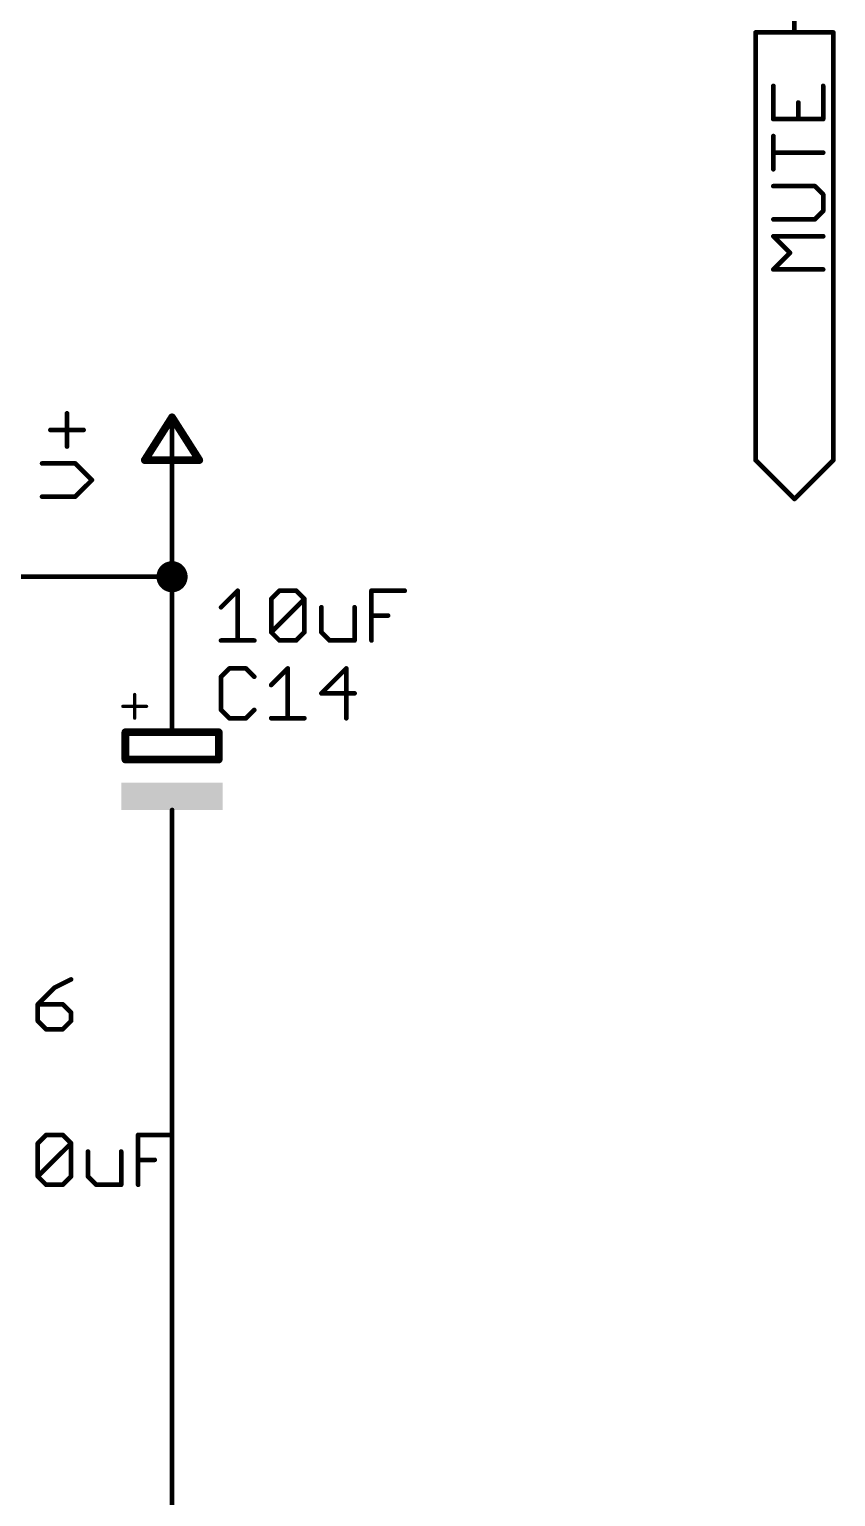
# Model space of a CAD drawing. Extents: x -40 to 215, y -109 to 87.
# Drawn here: x 168.06 to 194.39, y -60.53 to -12.6 of the extents above; entities that cross this region are included whole.
import ezdxf

# ---------------------------------------------------------------- set-up
doc = ezdxf.new("R2010")
doc.units = 0
for name, color, linetype in [('91', 94, 'CONTINUOUS'), ('94', 14, 'CONTINUOUS'), ('95', 251, 'CONTINUOUS'), ('96', 251, 'CONTINUOUS')]:
    doc.layers.add(name, color=color, linetype=linetype)

# ---------------------------------------------------------------- blocks, each defined once
blk = doc.blocks.new('RECT')
blk.add_solid([(-0.5, -0.5), (0.5, -0.5), (-0.5, 0.5), (0.5, 0.5)])

msp = doc.modelspace()

# ---------------------------------------------------------------- linework, layer by layer
at = {"layer": '91', "const_width": 0.1524}
for points in [[(193.04, -10.16), (193.04, -12.7)], [(172.72, -27.94), (172.72, -30.48)], [(165.1, -30.48), (172.72, -30.48)], [(172.72, -30.48), (172.72, -33.02)], [(172.72, -63.5), (172.72, -40.64)]]:
    msp.add_lwpolyline(points, dxfattribs=at)
at = {"layer": '91'}
for points, const_width in [([(193.0019, -12.7, 1), (193.0781, -12.7)], 0.0762), ([(172.7581, -27.94, 1), (172.6819, -27.94)], 0.0762), ([(172.72, -30.734, 1), (172.72, -30.226, 1), (172.72, -30.734)], 0.508), ([(172.7581, -30.48, 1), (172.6819, -30.48)], 0.0762), ([(172.6819, -30.48, 1), (172.7581, -30.48)], 0.0762), ([(172.72, -30.5181, 1), (172.72, -30.4419)], 0.0762), ([(172.6819, -33.02, 1), (172.7581, -33.02)], 0.0762), ([(172.7581, -40.64, 1), (172.6819, -40.64)], 0.0762)]:
    msp.add_lwpolyline(points, format="xyb", dxfattribs=dict(at, const_width=const_width))
at = {"layer": '94'}
for points, const_width in [([(194.31, -12.7), (191.77, -12.7)], 0.1524), ([(191.77, -12.7), (191.77, -26.67)], 0.1524), ([(194.31, -26.67), (194.31, -12.7)], 0.1524), ([(172.72, -25.273), (171.831, -26.67)], 0.254), ([(173.609, -26.67), (172.72, -25.273)], 0.254), ([(172.72, -27.94), (172.72, -25.4)], 0.1524), ([(171.831, -26.67), (173.609, -26.67)], 0.254), ([(193.04, -27.94), (191.77, -26.67)], 0.1524), ([(193.04, -27.94), (194.31, -26.67)], 0.1524), ([(172.72, -33.02), (172.72, -35.56)], 0.1524), ([(171.5003, -35.1028), (171.5003, -34.3232)], 0.1016), ([(171.1105, -34.713), (171.8901, -34.713)], 0.1016), ([(171.196, -35.56), (171.196, -36.449)], 0.254), ([(171.196, -35.56), (174.244, -35.56)], 0.254), ([(174.244, -36.449), (174.244, -35.56)], 0.254), ([(171.196, -36.449), (174.244, -36.449)], 0.254), ([(172.72, -40.64), (172.72, -38.1)], 0.1524)]:
    msp.add_lwpolyline(points, dxfattribs=dict(at, const_width=const_width))
for points, const_width in [([(191.77, -12.6619, 1), (191.77, -12.7381)], 0.0762), ([(191.8081, -12.7, 1), (191.7319, -12.7)], 0.0762), ([(194.3481, -12.7, 1), (194.2719, -12.7)], 0.0762), ([(194.31, -12.7381, 1), (194.31, -12.6619)], 0.0762), ([(172.7736, -25.2389, 1), (172.6664, -25.3071)], 0.127), ([(172.7736, -25.3071, 1), (172.6664, -25.2389)], 0.127), ([(172.7581, -25.4, 1), (172.6819, -25.4)], 0.0762), ([(171.831, -26.6065, 1), (171.831, -26.7335)], 0.127), ([(171.7774, -26.6359, 1), (171.8846, -26.7041)], 0.127), ([(173.5554, -26.7041, 1), (173.6626, -26.6359)], 0.127), ([(173.609, -26.7335, 1), (173.609, -26.6065)], 0.127), ([(191.7319, -26.67, 1), (191.8081, -26.67)], 0.0762), ([(191.7969, -26.6431, 1), (191.7431, -26.6969)], 0.0762), ([(194.2719, -26.67, 1), (194.3481, -26.67)], 0.0762), ([(194.3369, -26.6969, 1), (194.2831, -26.6431)], 0.0762), ([(172.6819, -27.94, 1), (172.7581, -27.94)], 0.0762), ([(193.0131, -27.9131, 1), (193.0669, -27.9669)], 0.0762), ([(193.0131, -27.9669, 1), (193.0669, -27.9131)], 0.0762), ([(172.7581, -33.02, 1), (172.6819, -33.02)], 0.0762), ([(171.5257, -34.3232, 1), (171.4749, -34.3232)], 0.0508), ([(171.1105, -34.6876, 1), (171.1105, -34.7384)], 0.0508), ([(171.8901, -34.7384, 1), (171.8901, -34.6876)], 0.0508), ([(171.2595, -35.56, 1), (171.1325, -35.56)], 0.127), ([(171.196, -35.4965, 1), (171.196, -35.6235)], 0.127), ([(171.4749, -35.1028, 1), (171.5257, -35.1028)], 0.0508), ([(174.3075, -35.56, 1), (174.1805, -35.56)], 0.127), ([(174.244, -35.6235, 1), (174.244, -35.4965)], 0.127), ([(172.6819, -35.56, 1), (172.7581, -35.56)], 0.0762), ([(171.196, -36.3855, 1), (171.196, -36.5125)], 0.127), ([(171.1325, -36.449, 1), (171.2595, -36.449)], 0.127), ([(174.1805, -36.449, 1), (174.3075, -36.449)], 0.127), ([(174.244, -36.5125, 1), (174.244, -36.3855)], 0.127), ([(172.7581, -38.1, 1), (172.6819, -38.1)], 0.0762), ([(172.6819, -40.64, 1), (172.7581, -40.64)], 0.0762)]:
    msp.add_lwpolyline(points, format="xyb", dxfattribs=dict(at, const_width=const_width))
at = {"layer": '95', "const_width": 0.1524}
for points in [[(174.5914, -33.4758), (174.3202, -33.747)], [(175.1337, -33.4758), (174.5914, -33.4758)], [(175.4049, -33.747), (175.1337, -33.4758)], [(175.9574, -34.0181), (176.4997, -33.4758)], [(176.4997, -33.4758), (176.4997, -35.1028)], [(178.408, -33.4758), (177.5945, -34.2893)], [(178.408, -35.1028), (178.408, -33.4758)], [(174.3202, -33.747), (174.3202, -34.8316)], [(177.5945, -34.2893), (178.6792, -34.2893)], [(174.3202, -34.8316), (174.5914, -35.1028)], [(175.1337, -35.1028), (175.4049, -34.8316)], [(174.5914, -35.1028), (175.1337, -35.1028)], [(175.9574, -35.1028), (177.042, -35.1028)], [(169.422, -43.6358), (168.8797, -43.907)], [(168.8797, -43.907), (168.3374, -44.4493)], [(168.3374, -44.4493), (168.3374, -44.9916)], [(169.1509, -44.4493), (168.3374, -44.4493)], [(169.422, -44.7205), (169.1509, -44.4493)], [(168.3374, -44.9916), (168.6085, -45.2628)], [(169.1509, -45.2628), (169.422, -44.9916)], [(169.422, -44.9916), (169.422, -44.7205)], [(168.6085, -45.2628), (169.1509, -45.2628)]]:
    msp.add_lwpolyline(points, dxfattribs=at)
at = {"layer": '95', "const_width": 0.0762}
for points in [[(174.5914, -33.4377, 1), (174.5914, -33.5139)], [(174.6183, -33.5028, 1), (174.5644, -33.4489)], [(175.1606, -33.4489, 1), (175.1068, -33.5028)], [(175.1337, -33.5139, 1), (175.1337, -33.4377)], [(176.5378, -33.4758, 1), (176.4616, -33.4758)], [(176.5266, -33.5028, 1), (176.4727, -33.4489)], [(178.4461, -33.4758, 1), (178.3699, -33.4758)], [(178.4349, -33.5028, 1), (178.3811, -33.4489)], [(174.3583, -33.747, 1), (174.2821, -33.747)], [(174.2933, -33.72, 1), (174.3471, -33.7739)], [(175.3779, -33.7739, 1), (175.4318, -33.72)], [(175.9304, -33.9912, 1), (175.9843, -34.0451)], [(177.5945, -34.2512, 1), (177.5945, -34.3274)], [(177.5676, -34.2624, 1), (177.6215, -34.3162)], [(178.6792, -34.3274, 1), (178.6792, -34.2512)], [(174.3471, -34.8047, 1), (174.2933, -34.8586)], [(174.2821, -34.8316, 1), (174.3583, -34.8316)], [(175.4318, -34.8586, 1), (175.3779, -34.8047)], [(174.5914, -35.0647, 1), (174.5914, -35.1409)], [(174.5644, -35.1297, 1), (174.6183, -35.0759)], [(175.1068, -35.0759, 1), (175.1606, -35.1297)], [(175.1337, -35.1409, 1), (175.1337, -35.0647)], [(175.9574, -35.0647, 1), (175.9574, -35.1409)], [(176.4616, -35.1028, 1), (176.5378, -35.1028)], [(177.042, -35.1409, 1), (177.042, -35.0647)], [(178.3699, -35.1028, 1), (178.4461, -35.1028)], [(169.4391, -43.6699, 1), (169.405, -43.6017)], [(168.8626, -43.8729, 1), (168.8967, -43.9411)], [(168.9066, -43.9339, 1), (168.8527, -43.88)], [(168.3755, -44.4493, 1), (168.2993, -44.4493)], [(168.3374, -44.4112, 1), (168.3374, -44.4874)], [(168.3104, -44.4224, 1), (168.3643, -44.4762)], [(169.1778, -44.4224, 1), (169.1239, -44.4762)], [(169.1509, -44.4874, 1), (169.1509, -44.4112)], [(168.3643, -44.9647, 1), (168.3104, -45.0186)], [(168.2993, -44.9916, 1), (168.3755, -44.9916)], [(169.4601, -44.7205, 1), (169.3839, -44.7205)], [(169.3839, -44.9916, 1), (169.4601, -44.9916)], [(169.3951, -44.7474, 1), (169.449, -44.6935)], [(169.449, -45.0186, 1), (169.3951, -44.9647)], [(168.6085, -45.2247, 1), (168.6085, -45.3009)], [(168.5816, -45.2897, 1), (168.6355, -45.2359)], [(169.1239, -45.2359, 1), (169.1778, -45.2897)], [(169.1509, -45.3009, 1), (169.1509, -45.2247)]]:
    msp.add_lwpolyline(points, format="xyb", dxfattribs=at)
at = {"layer": '96', "const_width": 0.1524}
for points in [[(192.3528, -14.4463), (192.3528, -15.531)], [(193.9798, -15.531), (193.9798, -14.4463)], [(193.1663, -15.531), (193.1663, -14.9886)], [(192.3528, -15.531), (193.9798, -15.531)], [(192.3528, -17.1681), (192.3528, -16.0835)], [(193.9798, -16.6258), (192.3528, -16.6258)], [(193.7086, -17.7206), (192.3528, -17.7206)], [(193.9798, -17.9918), (193.7086, -17.7206)], [(193.9798, -18.5341), (193.9798, -17.9918)], [(193.7086, -18.8053), (193.9798, -18.5341)], [(192.3528, -18.8053), (193.7086, -18.8053)], [(192.8951, -19.9001), (192.3528, -19.3578)], [(192.3528, -19.3578), (193.9798, -19.3578)], [(192.3528, -20.4424), (192.8951, -19.9001)], [(193.9798, -20.4424), (192.3528, -20.4424)], [(169.2903, -26.2266), (169.2903, -25.142)], [(168.748, -25.6843), (169.8326, -25.6843)], [(169.5615, -26.7791), (168.4768, -26.7791)], [(170.1038, -27.3215), (169.5615, -26.7791)], [(169.5615, -27.8638), (170.1038, -27.3215)], [(168.4768, -27.8638), (169.5615, -27.8638)], [(174.3202, -31.4781), (174.8625, -30.9358)], [(174.8625, -30.9358), (174.8625, -32.5628)], [(175.9574, -31.207), (176.2285, -30.9358)], [(175.9574, -32.2916), (175.9574, -31.207)], [(175.9574, -32.2916), (177.042, -31.207)], [(176.2285, -30.9358), (176.7708, -30.9358)], [(176.7708, -30.9358), (177.042, -31.207)], [(177.042, -31.207), (177.042, -32.2916)], [(179.2317, -32.5628), (179.2317, -30.9358)], [(179.2317, -30.9358), (180.3163, -30.9358)], [(177.5945, -31.4781), (177.5945, -32.2916)], [(178.6792, -32.5628), (178.6792, -31.4781)], [(179.2317, -31.7493), (179.774, -31.7493)], [(174.3202, -32.5628), (175.4049, -32.5628)], [(176.2285, -32.5628), (175.9574, -32.2916)], [(176.7708, -32.5628), (176.2285, -32.5628)], [(177.042, -32.2916), (176.7708, -32.5628)], [(177.5945, -32.2916), (177.8657, -32.5628)], [(177.8657, -32.5628), (178.6792, -32.5628)], [(168.3374, -48.987), (168.6085, -48.7158)], [(168.6085, -48.7158), (169.1509, -48.7158)], [(169.1509, -48.7158), (169.422, -48.987)], [(171.6117, -50.3428), (171.6117, -48.7158)], [(171.6117, -48.7158), (172.6963, -48.7158)], [(168.3374, -50.0716), (168.3374, -48.987)], [(168.3374, -50.0716), (169.422, -48.987)], [(169.422, -48.987), (169.422, -50.0716)], [(169.9745, -49.2581), (169.9745, -50.0716)], [(171.0592, -50.3428), (171.0592, -49.2581)], [(171.6117, -49.5293), (172.154, -49.5293)], [(168.6085, -50.3428), (168.3374, -50.0716)], [(169.1509, -50.3428), (168.6085, -50.3428)], [(169.422, -50.0716), (169.1509, -50.3428)], [(169.9745, -50.0716), (170.2457, -50.3428)], [(170.2457, -50.3428), (171.0592, -50.3428)]]:
    msp.add_lwpolyline(points, dxfattribs=at)
at = {"layer": '96', "const_width": 0.0762}
for points in [[(192.3909, -14.4463, 1), (192.3147, -14.4463)], [(194.0179, -14.4463, 1), (193.9417, -14.4463)], [(193.2044, -14.9886, 1), (193.1282, -14.9886)], [(192.3528, -15.4929, 1), (192.3528, -15.5691)], [(192.3147, -15.531, 1), (192.3909, -15.531)], [(193.1282, -15.531, 1), (193.2044, -15.531)], [(193.9417, -15.531, 1), (194.0179, -15.531)], [(193.9798, -15.5691, 1), (193.9798, -15.4929)], [(192.3909, -16.0835, 1), (192.3147, -16.0835)], [(192.3528, -16.5877, 1), (192.3528, -16.6639)], [(193.9798, -16.6639, 1), (193.9798, -16.5877)], [(192.3147, -17.1681, 1), (192.3909, -17.1681)], [(192.3528, -17.6825, 1), (192.3528, -17.7587)], [(193.7356, -17.6937, 1), (193.6817, -17.7476)], [(193.7086, -17.7587, 1), (193.7086, -17.6825)], [(194.0179, -17.9918, 1), (193.9417, -17.9918)], [(193.9529, -18.0187, 1), (194.0067, -17.9648)], [(193.9417, -18.5341, 1), (194.0179, -18.5341)], [(194.0067, -18.5611, 1), (193.9529, -18.5072)], [(192.3528, -18.7672, 1), (192.3528, -18.8434)], [(193.6817, -18.7783, 1), (193.7356, -18.8322)], [(193.7086, -18.8434, 1), (193.7086, -18.7672)], [(192.3798, -19.3308, 1), (192.3259, -19.3847)], [(192.3528, -19.3197, 1), (192.3528, -19.3959)], [(193.9798, -19.3959, 1), (193.9798, -19.3197)], [(192.9221, -19.927, 1), (192.8682, -19.8732)], [(192.8682, -19.927, 1), (192.9221, -19.8732)], [(192.3528, -20.4043, 1), (192.3528, -20.4805)], [(192.3259, -20.4155, 1), (192.3798, -20.4694)], [(193.9798, -20.4805, 1), (193.9798, -20.4043)], [(169.3284, -25.142, 1), (169.2522, -25.142)], [(168.748, -25.6462, 1), (168.748, -25.7224)], [(169.8326, -25.7224, 1), (169.8326, -25.6462)], [(169.2522, -26.2266, 1), (169.3284, -26.2266)], [(168.4768, -26.741, 1), (168.4768, -26.8172)], [(169.5884, -26.7522, 1), (169.5345, -26.8061)], [(169.5615, -26.8172, 1), (169.5615, -26.741)], [(170.1307, -27.3484, 1), (170.0769, -27.2945)], [(170.0769, -27.3484, 1), (170.1307, -27.2945)], [(168.4768, -27.8257, 1), (168.4768, -27.9019)], [(169.5345, -27.8369, 1), (169.5884, -27.8907)], [(169.5615, -27.9019, 1), (169.5615, -27.8257)], [(174.9006, -30.9358, 1), (174.8244, -30.9358)], [(174.8895, -30.9628, 1), (174.8356, -30.9089)], [(175.9304, -31.18, 1), (175.9843, -31.2339)], [(175.9955, -31.207, 1), (175.9193, -31.207)], [(176.2285, -30.8977, 1), (176.2285, -30.9739)], [(176.2555, -30.9628, 1), (176.2016, -30.9089)], [(176.7978, -30.9089, 1), (176.7439, -30.9628)], [(176.7708, -30.9739, 1), (176.7708, -30.8977)], [(177.0801, -31.207, 1), (177.0039, -31.207)], [(177.069, -31.2339, 1), (177.0151, -31.18)], [(177.0151, -31.2339, 1), (177.069, -31.18)], [(179.2698, -30.9358, 1), (179.1936, -30.9358)], [(179.2317, -30.8977, 1), (179.2317, -30.9739)], [(180.3163, -30.9739, 1), (180.3163, -30.8977)], [(174.2933, -31.4512, 1), (174.3471, -31.5051)], [(177.6326, -31.4781, 1), (177.5564, -31.4781)], [(178.7173, -31.4781, 1), (178.6411, -31.4781)], [(179.2317, -31.7112, 1), (179.2317, -31.7874)], [(179.774, -31.7874, 1), (179.774, -31.7112)], [(174.3202, -32.5247, 1), (174.3202, -32.6009)], [(174.8244, -32.5628, 1), (174.9006, -32.5628)], [(175.4049, -32.6009, 1), (175.4049, -32.5247)], [(175.9843, -32.2647, 1), (175.9304, -32.3186)], [(175.9304, -32.2647, 1), (175.9843, -32.3186)], [(175.9193, -32.2916, 1), (175.9955, -32.2916)], [(176.2285, -32.5247, 1), (176.2285, -32.6009)], [(176.2016, -32.5897, 1), (176.2555, -32.5359)], [(176.7439, -32.5359, 1), (176.7978, -32.5897)], [(176.7708, -32.6009, 1), (176.7708, -32.5247)], [(177.0039, -32.2916, 1), (177.0801, -32.2916)], [(177.069, -32.3186, 1), (177.0151, -32.2647)], [(177.6215, -32.2647, 1), (177.5676, -32.3186)], [(177.5564, -32.2916, 1), (177.6326, -32.2916)], [(177.8657, -32.5247, 1), (177.8657, -32.6009)], [(177.8387, -32.5897, 1), (177.8926, -32.5359)], [(178.6411, -32.5628, 1), (178.7173, -32.5628)], [(178.6792, -32.6009, 1), (178.6792, -32.5247)], [(179.1936, -32.5628, 1), (179.2698, -32.5628)], [(168.6085, -48.6777, 1), (168.6085, -48.7539)], [(168.6355, -48.7428, 1), (168.5816, -48.6889)], [(169.1778, -48.6889, 1), (169.1239, -48.7428)], [(169.1509, -48.7539, 1), (169.1509, -48.6777)], [(171.6498, -48.7158, 1), (171.5736, -48.7158)], [(171.6117, -48.6777, 1), (171.6117, -48.7539)], [(172.6963, -48.7539, 1), (172.6963, -48.6777)], [(168.3104, -48.96, 1), (168.3643, -49.0139)], [(168.3755, -48.987, 1), (168.2993, -48.987)], [(169.4601, -48.987, 1), (169.3839, -48.987)], [(169.449, -49.0139, 1), (169.3951, -48.96)], [(169.3951, -49.0139, 1), (169.449, -48.96)], [(170.0126, -49.2581, 1), (169.9364, -49.2581)], [(171.0973, -49.2581, 1), (171.0211, -49.2581)], [(171.6117, -49.4912, 1), (171.6117, -49.5674)], [(172.154, -49.5674, 1), (172.154, -49.4912)], [(168.3643, -50.0447, 1), (168.3104, -50.0986)], [(168.3104, -50.0447, 1), (168.3643, -50.0986)], [(168.2993, -50.0716, 1), (168.3755, -50.0716)], [(168.6085, -50.3047, 1), (168.6085, -50.3809)], [(168.5816, -50.3697, 1), (168.6355, -50.3159)], [(169.1239, -50.3159, 1), (169.1778, -50.3697)], [(169.1509, -50.3809, 1), (169.1509, -50.3047)], [(169.3839, -50.0716, 1), (169.4601, -50.0716)], [(169.449, -50.0986, 1), (169.3951, -50.0447)], [(170.0015, -50.0447, 1), (169.9476, -50.0986)], [(169.9364, -50.0716, 1), (170.0126, -50.0716)], [(170.2457, -50.3047, 1), (170.2457, -50.3809)], [(170.2187, -50.3697, 1), (170.2726, -50.3159)], [(171.0211, -50.3428, 1), (171.0973, -50.3428)], [(171.0592, -50.3809, 1), (171.0592, -50.3047)], [(171.5736, -50.3428, 1), (171.6498, -50.3428)]]:
    msp.add_lwpolyline(points, format="xyb", dxfattribs=at)

# ---------------------------------------------------------------- block references
at = {"layer": '94', "xscale": 3.302, "yscale": 0.889}
msp.add_blockref('RECT', (172.72, -37.6555), dxfattribs=at)

doc.saveas('drawing.dxf')
